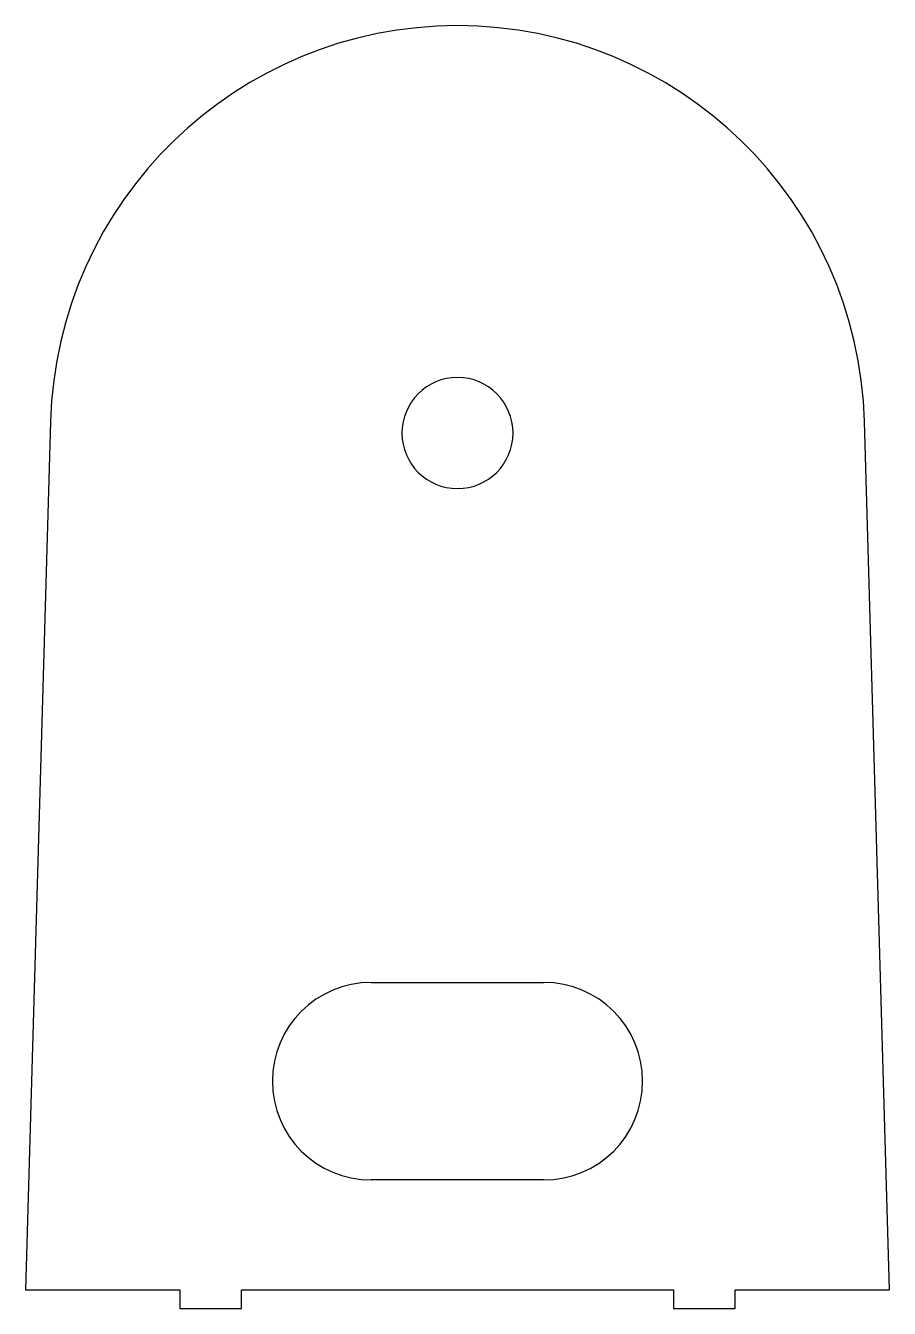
# Model space of a CAD drawing. Header units: millimetres. Extents: x 0 to 140, y 0 to 208.
import ezdxf

# ---------------------------------------------------------------- set-up
doc = ezdxf.new("R2010")
doc.units = ezdxf.units.MM

msp = doc.modelspace()

# ---------------------------------------------------------------- linework, layer by layer
at = {"layer": 'CUT'}
for p, q in [((4.027, 143.6884), (0, 3)), ((140, 3), (135.973, 143.6884)), ((56, 52.8), (84, 52.8)), ((84, 20.8), (56, 20.8)), ((0, 3), (25, 3)), ((25, 3), (25, 0)), ((35, 0), (35, 3)), ((35, 3), (105, 3)), ((105, 3), (105, 0)), ((115, 0), (115, 3)), ((115, 3), (140, 3)), ((25, 0), (35, 0)), ((105, 0), (115, 0))]:
    msp.add_line(p, q, dxfattribs=at)
for centre, radius, start, end in [((70, 141.8), 66, 1.6396, 178.3604), ((70, 141.8), 9, 0, 180), ((70, 141.8), 9, 180, 0), ((56, 36.8), 16, 90, 270), ((84, 36.8), 16, 270, 90)]:
    msp.add_arc(centre, radius, start, end, dxfattribs=at)

doc.saveas('drawing.dxf')
